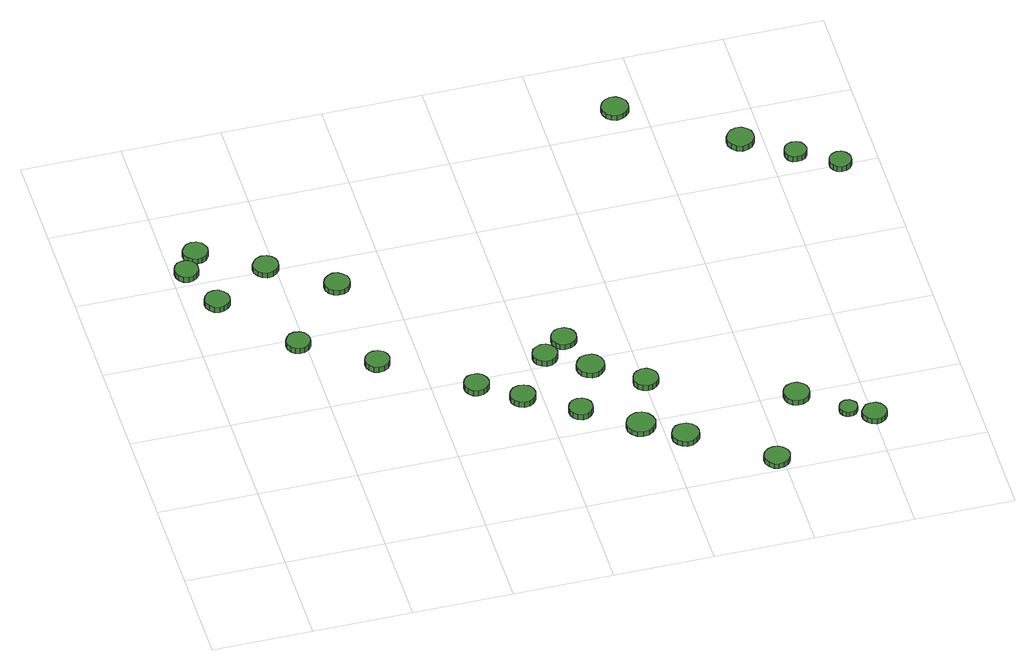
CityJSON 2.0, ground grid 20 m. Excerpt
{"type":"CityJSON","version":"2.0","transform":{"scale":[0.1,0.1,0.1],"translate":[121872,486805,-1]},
"CityObjects":{
"tree1":{"type":"SolitaryVegetationObject","attributes":{"function":"something"},"geometry":[{"type":"MultiSurface","lod":"1","boundaries":[[[0,1,2,3,4,5,6,7,8,9,10,11,12,13,14]],[[15,16,17,18,19,20,21,22,23,24,25,26,27,28,29]],[[0,29,28,1]],[[1,28,27,2]],[[2,27,26,3]],[[3,26,25,4]],[[4,25,24,5]],[[5,24,23,6]],[[6,23,22,7]],[[7,22,21,8]],[[8,21,20,9]],[[9,20,19,10]],[[10,19,18,11]],[[11,18,17,12]],[[12,17,16,13]],[[13,16,15,14]],[[14,15,29,0]]]}]},
"tree2":{"type":"SolitaryVegetationObject","attributes":{"function":"something"},"geometry":[{"type":"MultiSurface","lod":"1","boundaries":[[[30,31,32,33,34,35,36,37,38,39,40,41,42,43,44]],[[45,46,47,48,49,50,51,52,53,54,55,56,57,58,59]],[[30,59,58,31]],[[31,58,57,32]],[[32,57,56,33]],[[33,56,55,34]],[[34,55,54,35]],[[35,54,53,36]],[[36,53,52,37]],[[37,52,51,38]],[[38,51,50,39]],[[39,50,49,40]],[[40,49,48,41]],[[41,48,47,42]],[[42,47,46,43]],[[43,46,45,44]],[[44,45,59,30]]]}]},
"tree3":{"type":"SolitaryVegetationObject","attributes":{"function":"something"},"geometry":[{"type":"MultiSurface","lod":"1","boundaries":[[[60,61,62,63,64,65,66,67,68,69,70,71,72,73,74]],[[75,76,77,78,79,80,81,82,83,84,85,86,87,88,89]],[[60,89,88,61]],[[61,88,87,62]],[[62,87,86,63]],[[63,86,85,64]],[[64,85,84,65]],[[65,84,83,66]],[[66,83,82,67]],[[67,82,81,68]],[[68,81,80,69]],[[69,80,79,70]],[[70,79,78,71]],[[71,78,77,72]],[[72,77,76,73]],[[73,76,75,74]],[[74,75,89,60]]]}]},
"tree4":{"type":"SolitaryVegetationObject","attributes":{"function":"something"},"geometry":[{"type":"MultiSurface","lod":"1","boundaries":[[[90,91,92,93,94,95,96,97,98,99,100,101,102,103,104]],[[105,106,107,108,109,110,111,112,113,114,115,116,117,118,119]],[[90,119,118,91]],[[91,118,117,92]],[[92,117,116,93]],[[93,116,115,94]],[[94,115,114,95]],[[95,114,113,96]],[[96,113,112,97]],[[97,112,111,98]],[[98,111,110,99]],[[99,110,109,100]],[[100,109,108,101]],[[101,108,107,102]],[[102,107,106,103]],[[103,106,105,104]],[[104,105,119,90]]]}]},
"tree5":{"type":"SolitaryVegetationObject","attributes":{"function":"something"},"geometry":[{"type":"MultiSurface","lod":"1","boundaries":[[[120,121,122,123,124,125,126,127,128,129,130,131,132,133,134]],[[135,136,137,138,139,140,141,142,143,144,145,146,147,148,149]],[[120,149,148,121]],[[121,148,147,122]],[[122,147,146,123]],[[123,146,145,124]],[[124,145,144,125]],[[125,144,143,126]],[[126,143,142,127]],[[127,142,141,128]],[[128,141,140,129]],[[129,140,139,130]],[[130,139,138,131]],[[131,138,137,132]],[[132,137,136,133]],[[133,136,135,134]],[[134,135,149,120]]]}]},
"tree6":{"type":"SolitaryVegetationObject","attributes":{"function":"something"},"geometry":[{"type":"MultiSurface","lod":"1","boundaries":[[[150,151,152,153,154,155,156,157,158,159,160,161,162,163,164]],[[165,166,167,168,169,170,171,172,173,174,175,176,177,178,179]],[[150,179,178,151]],[[151,178,177,152]],[[152,177,176,153]],[[153,176,175,154]],[[154,175,174,155]],[[155,174,173,156]],[[156,173,172,157]],[[157,172,171,158]],[[158,171,170,159]],[[159,170,169,160]],[[160,169,168,161]],[[161,168,167,162]],[[162,167,166,163]],[[163,166,165,164]],[[164,165,179,150]]]}]},
"tree7":{"type":"SolitaryVegetationObject","attributes":{"function":"something"},"geometry":[{"type":"MultiSurface","lod":"1","boundaries":[[[180,181,182,183,184,185,186,187,188,189,190,191,192,193,194]],[[195,196,197,198,199,200,201,202,203,204,205,206,207,208,209]],[[180,209,208,181]],[[181,208,207,182]],[[182,207,206,183]],[[183,206,205,184]],[[184,205,204,185]],[[185,204,203,186]],[[186,203,202,187]],[[187,202,201,188]],[[188,201,200,189]],[[189,200,199,190]],[[190,199,198,191]],[[191,198,197,192]],[[192,197,196,193]],[[193,196,195,194]],[[194,195,209,180]]]}]},
"tree8":{"type":"SolitaryVegetationObject","attributes":{"function":"something"},"geometry":[{"type":"MultiSurface","lod":"1","boundaries":[[[210,211,212,213,214,215,216,217,218,219,220,221,222,223,224]],[[225,226,227,228,229,230,231,232,233,234,235,236,237,238,239]],[[210,239,238,211]],[[211,238,237,212]],[[212,237,236,213]],[[213,236,235,214]],[[214,235,234,215]],[[215,234,233,216]],[[216,233,232,217]],[[217,232,231,218]],[[218,231,230,219]],[[219,230,229,220]],[[220,229,228,221]],[[221,228,227,222]],[[222,227,226,223]],[[223,226,225,224]],[[224,225,239,210]]]}]},
"tree9":{"type":"SolitaryVegetationObject","attributes":{"function":"something"},"geometry":[{"type":"MultiSurface","lod":"1","boundaries":[[[240,241,242,243,244,245,246,247,248,249,250,251,252,253,254]],[[255,256,257,258,259,260,261,262,263,264,265,266,267,268,269]],[[240,269,268,241]],[[241,268,267,242]],[[242,267,266,243]],[[243,266,265,244]],[[244,265,264,245]],[[245,264,263,246]],[[246,263,262,247]],[[247,262,261,248]],[[248,261,260,249]],[[249,260,259,250]],[[250,259,258,251]],[[251,258,257,252]],[[252,257,256,253]],[[253,256,255,254]],[[254,255,269,240]]]}]},
"tree10":{"type":"SolitaryVegetationObject","attributes":{"function":"something"},"geometry":[{"type":"MultiSurface","lod":"1","boundaries":[[[270,271,272,273,274,275,276,277,278,279,280,281,282,283,284]],[[285,286,287,288,289,290,291,292,293,294,295,296,297,298,299]],[[270,299,298,271]],[[271,298,297,272]],[[272,297,296,273]],[[273,296,295,274]],[[274,295,294,275]],[[275,294,293,276]],[[276,293,292,277]],[[277,292,291,278]],[[278,291,290,279]],[[279,290,289,280]],[[280,289,288,281]],[[281,288,287,282]],[[282,287,286,283]],[[283,286,285,284]],[[284,285,299,270]]]}]},
"tree11":{"type":"SolitaryVegetationObject","attributes":{"function":"something"},"geometry":[{"type":"MultiSurface","lod":"1","boundaries":[[[300,301,302,303,304,305,306,307,308,309,310,311,312,313,314]],[[315,316,317,318,319,320,321,322,323,324,325,326,327,328,329]],[[300,329,328,301]],[[301,328,327,302]],[[302,327,326,303]],[[303,326,325,304]],[[304,325,324,305]],[[305,324,323,306]],[[306,323,322,307]],[[307,322,321,308]],[[308,321,320,309]],[[309,320,319,310]],[[310,319,318,311]],[[311,318,317,312]],[[312,317,316,313]],[[313,316,315,314]],[[314,315,329,300]]]}]},
"tree12":{"type":"SolitaryVegetationObject","attributes":{"function":"something"},"geometry":[{"type":"MultiSurface","lod":"1","boundaries":[[[330,331,332,333,334,335,336,337,338,339,340,341,342,343,344]],[[345,346,347,348,349,350,351,352,353,354,355,356,357,358,359]],[[330,359,358,331]],[[331,358,357,332]],[[332,357,356,333]],[[333,356,355,334]],[[334,355,354,335]],[[335,354,353,336]],[[336,353,352,337]],[[337,352,351,338]],[[338,351,350,339]],[[339,350,349,340]],[[340,349,348,341]],[[341,348,347,342]],[[342,347,346,343]],[[343,346,345,344]],[[344,345,359,330]]]}]},
"tree13":{"type":"SolitaryVegetationObject","attributes":{"function":"something"},"geometry":[{"type":"MultiSurface","lod":"1","boundaries":[[[360,361,362,363,364,365,366,367,368,369,370,371,372,373,374]],[[375,376,377,378,379,380,381,382,383,384,385,386,387,388,389]],[[360,389,388,361]],[[361,388,387,362]],[[362,387,386,363]],[[363,386,385,364]],[[364,385,384,365]],[[365,384,383,366]],[[366,383,382,367]],[[367,382,381,368]],[[368,381,380,369]],[[369,380,379,370]],[[370,379,378,371]],[[371,378,377,372]],[[372,377,376,373]],[[373,376,375,374]],[[374,375,389,360]]]}]},
"tree14":{"type":"SolitaryVegetationObject","attributes":{"function":"something"},"geometry":[{"type":"MultiSurface","lod":"1","boundaries":[[[390,391,392,393,394,395,396,397,398,399,400,401,402,403,404]],[[405,406,407,408,409,410,411,412,413,414,415,416,417,418,419]],[[390,419,418,391]],[[391,418,417,392]],[[392,417,416,393]],[[393,416,415,394]],[[394,415,414,395]],[[395,414,413,396]],[[396,413,412,397]],[[397,412,411,398]],[[398,411,410,399]],[[399,410,409,400]],[[400,409,408,401]],[[401,408,407,402]],[[402,407,406,403]],[[403,406,405,404]],[[404,405,419,390]]]}]},
"tree15":{"type":"SolitaryVegetationObject","attributes":{"function":"something"},"geometry":[{"type":"MultiSurface","lod":"1","boundaries":[[[420,421,422,423,424,425,426,427,428,429,430,431,432,433,434]],[[435,436,437,438,439,440,441,442,443,444,445,446,447,448,449]],[[420,449,448,421]],[[421,448,447,422]],[[422,447,446,423]],[[423,446,445,424]],[[424,445,444,425]],[[425,444,443,426]],[[426,443,442,427]],[[427,442,441,428]],[[428,441,440,429]],[[429,440,439,430]],[[430,439,438,431]],[[431,438,437,432]],[[432,437,436,433]],[[433,436,435,434]],[[434,435,449,420]]]}]},
"tree16":{"type":"SolitaryVegetationObject","attributes":{"function":"something"},"geometry":[{"type":"MultiSurface","lod":"1","boundaries":[[[450,451,452,453,454,455,456,457,458,459,460,461,462,463,464]],[[465,466,467,468,469,470,471,472,473,474,475,476,477,478,479]],[[450,479,478,451]],[[451,478,477,452]],[[452,477,476,453]],[[453,476,475,454]],[[454,475,474,455]],[[455,474,473,456]],[[456,473,472,457]],[[457,472,471,458]],[[458,471,470,459]],[[459,470,469,460]],[[460,469,468,461]],[[461,468,467,462]],[[462,467,466,463]],[[463,466,465,464]],[[464,465,479,450]]]}]},
"tree17":{"type":"SolitaryVegetationObject","attributes":{"function":"something"},"geometry":[{"type":"MultiSurface","lod":"1","boundaries":[[[480,481,482,483,484,485,486,487,488,489,490,491,492,493,494]],[[495,496,497,498,499,500,501,502,503,504,505,506,507,508,509]],[[480,509,508,481]],[[481,508,507,482]],[[482,507,506,483]],[[483,506,505,484]],[[484,505,504,485]],[[485,504,503,486]],[[486,503,502,487]],[[487,502,501,488]],[[488,501,500,489]],[[489,500,499,490]],[[490,499,498,491]],[[491,498,497,492]],[[492,497,496,493]],[[493,496,495,494]],[[494,495,509,480]]]}]},
"tree18":{"type":"SolitaryVegetationObject","attributes":{"function":"something"},"geometry":[{"type":"MultiSurface","lod":"1","boundaries":[[[510,511,512,513,514,515,516,517,518,519,520,521,522,523,524]],[[525,526,527,528,529,530,531,532,533,534,535,536,537,538,539]],[[510,539,538,511]],[[511,538,537,512]],[[512,537,536,513]],[[513,536,535,514]],[[514,535,534,515]],[[515,534,533,516]],[[516,533,532,517]],[[517,532,531,518]],[[518,531,530,519]],[[519,530,529,520]],[[520,529,528,521]],[[521,528,527,522]],[[522,527,526,523]],[[523,526,525,524]],[[524,525,539,510]]]}]},
"tree19":{"type":"SolitaryVegetationObject","attributes":{"function":"something"},"geometry":[{"type":"MultiSurface","lod":"1","boundaries":[[[540,541,542,543,544,545,546,547,548,549,550,551,552,553,554]],[[555,556,557,558,559,560,561,562,563,564,565,566,567,568,569]],[[540,569,568,541]],[[541,568,567,542]],[[542,567,566,543]],[[543,566,565,544]],[[544,565,564,545]],[[545,564,563,546]],[[546,563,562,547]],[[547,562,561,548]],[[548,561,560,549]],[[549,560,559,550]],[[550,559,558,551]],[[551,558,557,552]],[[552,557,556,553]],[[553,556,555,554]],[[554,555,569,540]]]}]},
"tree20":{"type":"SolitaryVegetationObject","attributes":{"function":"something"},"geometry":[{"type":"MultiSurface","lod":"1","boundaries":[[[570,571,572,573,574,575,576,577,578,579,580,581,582,583,584]],[[585,586,587,588,589,590,591,592,593,594,595,596,597,598,599]],[[570,599,598,571]],[[571,598,597,572]],[[572,597,596,573]],[[573,596,595,574]],[[574,595,594,575]],[[575,594,593,576]],[[576,593,592,577]],[[577,592,591,578]],[[578,591,590,579]],[[579,590,589,580]],[[580,589,588,581]],[[581,588,587,582]],[[582,587,586,583]],[[583,586,585,584]],[[584,585,599,570]]]}]},
"tree21":{"type":"SolitaryVegetationObject","attributes":{"function":"something"},"geometry":[{"type":"MultiSurface","lod":"1","boundaries":[[[600,601,602,603,604,605,606,607,608,609,610,611,612,613,614]],[[615,616,617,618,619,620,621,622,623,624,625,626,627,628,629]],[[600,629,628,601]],[[601,628,627,602]],[[602,627,626,603]],[[603,626,625,604]],[[604,625,624,605]],[[605,624,623,606]],[[606,623,622,607]],[[607,622,621,608]],[[608,621,620,609]],[[609,620,619,610]],[[610,619,618,611]],[[611,618,617,612]],[[612,617,616,613]],[[613,616,615,614]],[[614,615,629,600]]]}]},
"tree22":{"type":"SolitaryVegetationObject","attributes":{"function":"something"},"geometry":[{"type":"MultiSurface","lod":"1","boundaries":[[[630,631,632,633,634,635,636,637,638,639,640,641,642,643,644]],[[645,646,647,648,649,650,651,652,653,654,655,656,657,658,659]],[[630,659,658,631]],[[631,658,657,632]],[[632,657,656,633]],[[633,656,655,634]],[[634,655,654,635]],[[635,654,653,636]],[[636,653,652,637]],[[637,652,651,638]],[[638,651,650,639]],[[639,650,649,640]],[[640,649,648,641]],[[641,648,647,642]],[[642,647,646,643]],[[643,646,645,644]],[[644,645,659,630]]]}]},
"tree23":{"type":"SolitaryVegetationObject","attributes":{"function":"something"},"geometry":[{"type":"MultiSurface","lod":"1","boundaries":[[[660,661,662,663,664,665,666,667,668,669,670,671,672,673,674]],[[675,676,677,678,679,680,681,682,683,684,685,686,687,688,689]],[[660,689,688,661]],[[661,688,687,662]],[[662,687,686,663]],[[663,686,685,664]],[[664,685,684,665]],[[665,684,683,666]],[[666,683,682,667]],[[667,682,681,668]],[[668,681,680,669]],[[669,680,679,670]],[[670,679,678,671]],[[671,678,677,672]],[[672,677,676,673]],[[673,676,675,674]],[[674,675,689,660]]]}]},
"tree24":{"type":"SolitaryVegetationObject","attributes":{"function":"something"},"geometry":[{"type":"MultiSurface","lod":"1","boundaries":[[[690,691,692,693,694,695,696,697,698,699,700,701,702,703,704]],[[705,706,707,708,709,710,711,712,713,714,715,716,717,718,719]],[[690,719,718,691]],[[691,718,717,692]],[[692,717,716,693]],[[693,716,715,694]],[[694,715,714,695]],[[695,714,713,696]],[[696,713,712,697]],[[697,712,711,698]],[[698,711,710,699]],[[699,710,709,700]],[[700,709,708,701]],[[701,708,707,702]],[[702,707,706,703]],[[703,706,705,704]],[[704,705,719,690]]]}]}
},
"vertices":[
[54,833,20],[52,843,20],[46,851,20],[37,856,20],[28,857,20],[18,854,20],[11,847,20],[7,838,20],[7,828,20],[11,819,20],[18,812,20],[28,809,20],[37,810,20],[46,815,20],[52,823,20],[52,823,7],[46,815,7],[37,810,7],[28,809,7],[18,812,7],[11,819,7],[7,828,7],[7,838,7],[11,847,7],[18,854,7],[28,857,7],[37,856,7],[46,851,7],[52,843,7],[54,833,7],
[90,736,20],[88,746,20],[82,754,20],[73,760,20],[63,761,20],[53,758,20],[45,751,20],[41,741,20],[41,731,20],[45,722,20],[53,715,20],[63,711,20],[73,713,20],[82,718,20],[88,726,20],[88,726,7],[82,718,7],[73,713,7],[63,711,7],[53,715,7],[45,722,7],[41,731,7],[41,741,7],[45,751,7],[53,758,7],[63,761,7],[73,760,7],[82,754,7],[88,746,7],[90,736,7],
[85,879,20],[83,888,20],[77,897,20],[68,902,20],[58,903,20],[48,900,20],[41,893,20],[36,884,20],[36,873,20],[41,864,20],[48,857,20],[58,854,20],[68,855,20],[77,860,20],[83,869,20],[83,869,7],[77,860,7],[68,855,7],[58,854,7],[48,857,7],[41,864,7],[36,873,7],[36,884,7],[41,893,7],[48,900,7],[58,903,7],[68,902,7],[77,897,7],[83,888,7],[85,879,7],
[209,584,19],[207,594,19],[201,602,19],[192,607,19],[183,608,19],[173,605,19],[166,598,19],[162,589,19],[162,579,19],[166,570,19],[173,563,19],[183,560,19],[192,561,19],[201,566,19],[207,574,19],[207,574,6],[201,566,6],[192,561,6],[183,560,6],[173,563,6],[166,570,6],[162,579,6],[162,589,6],[166,598,6],[173,605,6],[183,608,6],[192,607,6],[201,602,6],[207,594,6],[209,584,6],
[206,807,19],[204,817,19],[198,825,19],[189,830,19],[178,832,19],[168,828,19],[161,821,19],[156,812,19],[156,801,19],[161,792,19],[168,785,19],[178,781,19],[189,783,19],[198,788,19],[204,796,19],[204,796,7],[198,788,7],[189,783,7],[178,781,7],[168,785,7],[161,792,7],[156,801,7],[156,812,7],[161,821,7],[168,828,7],[178,832,7],[189,830,7],[198,825,7],[204,817,7],[206,807,7],
[342,492,20],[340,502,20],[334,510,20],[325,515,20],[315,516,20],[306,513,20],[298,506,20],[294,497,20],[294,487,20],[298,478,20],[306,471,20],[315,468,20],[325,469,20],[334,474,20],[340,482,20],[340,482,7],[334,474,7],[325,469,7],[315,468,7],[306,471,7],[298,478,7],[294,487,7],[294,497,7],[298,506,7],[306,513,7],[315,516,7],[325,515,7],[334,510,7],[340,502,7],[342,492,7],
[326,723,19],[324,734,19],[317,742,19],[308,748,19],[298,749,19],[288,745,19],[280,738,19],[275,729,19],[275,718,19],[280,708,19],[288,701,19],[298,698,19],[308,699,19],[317,704,19],[324,713,19],[324,713,7],[317,704,7],[308,699,7],[298,698,7],[288,701,7],[280,708,7],[275,718,7],[275,729,7],[280,738,7],[288,745,7],[298,749,7],[308,748,7],[317,742,7],[324,734,7],[326,723,7],
[509,378,20],[507,388,20],[501,397,20],[492,402,20],[481,403,20],[472,400,20],[464,393,20],[460,383,20],[460,373,20],[464,364,20],[472,357,20],[481,354,20],[492,355,20],[501,360,20],[507,368,20],[507,368,7],[501,360,7],[492,355,7],[481,354,7],[472,357,7],[464,364,7],[460,373,7],[460,383,7],[464,393,7],[472,400,7],[481,403,7],[492,402,7],[501,397,7],[507,388,7],[509,378,7],
[587,324,20],[585,335,20],[579,343,20],[570,348,20],[559,349,20],[549,346,20],[542,339,20],[537,330,20],[537,319,20],[542,310,20],[549,303,20],[559,299,20],[570,300,20],[579,306,20],[585,314,20],[585,314,7],[579,306,7],[570,300,7],[559,299,7],[549,303,7],[542,310,7],[537,319,7],[537,330,7],[542,339,7],[549,346,7],[559,349,7],[570,348,7],[579,343,7],[585,335,7],[587,324,7],
[684,260,20],[682,270,20],[676,278,20],[668,283,20],[658,284,20],[648,281,20],[641,274,20],[637,265,20],[637,255,20],[641,246,20],[648,240,20],[658,236,20],[668,237,20],[676,242,20],[682,251,20],[682,251,7],[676,242,7],[668,237,7],[658,236,7],[648,240,7],[641,246,7],[637,255,7],[637,265,7],[641,274,7],[648,281,7],[658,284,7],[668,283,7],[676,278,7],[682,270,7],[684,260,7],
[658,424,20],[656,434,20],[650,442,20],[641,448,20],[631,449,20],[621,445,20],[613,439,20],[609,429,20],[609,419,20],[613,410,20],[621,403,20],[631,399,20],[641,401,20],[650,406,20],[656,414,20],[656,414,7],[650,406,7],[641,401,7],[631,399,7],[621,403,7],[613,410,7],[609,419,7],[609,429,7],[613,439,7],[621,445,7],[631,449,7],[641,448,7],[650,442,7],[656,434,7],[658,424,7],
[789,188,19],[786,200,19],[779,210,19],[769,216,19],[757,217,19],[746,213,19],[737,205,19],[732,194,19],[732,182,19],[737,172,19],[746,164,19],[757,160,19],[769,161,19],[779,167,19],[786,177,19],[786,177,7],[779,167,7],[769,161,7],[757,160,7],[746,164,7],[737,172,7],[732,182,7],[732,194,7],[737,205,7],[746,213,7],[757,217,7],[769,216,7],[779,210,7],[786,200,7],[789,188,7],
[705,460,19],[703,471,19],[697,479,19],[688,484,19],[677,485,19],[668,482,19],[660,475,19],[656,466,19],[656,455,19],[660,446,19],[668,439,19],[677,436,19],[688,437,19],[697,442,19],[703,450,19],[703,450,7],[697,442,7],[688,437,7],[677,436,7],[668,439,7],[660,446,7],[656,455,7],[656,466,7],[660,475,7],[668,482,7],[677,485,7],[688,484,7],[697,479,7],[703,471,7],[705,460,7],
[737,372,19],[735,383,19],[728,393,19],[719,398,19],[707,399,19],[696,396,19],[688,388,19],[683,378,19],[683,367,19],[688,356,19],[696,349,19],[707,345,19],[719,346,19],[728,352,19],[735,361,19],[735,361,7],[728,352,7],[719,346,7],[707,345,7],[696,349,7],[688,356,7],[683,367,7],[683,378,7],[688,388,7],[696,396,7],[707,399,7],[719,398,7],[728,393,7],[735,383,7],[737,372,7],
[862,138,19],[860,149,19],[853,158,19],[843,163,19],[832,164,19],[822,161,19],[814,154,19],[809,143,19],[809,132,19],[814,122,19],[822,115,19],[832,111,19],[843,112,19],[853,118,19],[860,127,19],[860,127,7],[853,118,7],[843,112,7],[832,111,7],[822,115,7],[814,122,7],[809,132,7],[809,143,7],[814,154,7],[822,161,7],[832,164,7],[843,163,7],[853,158,7],[860,149,7],[862,138,7],
[827,307,20],[825,317,20],[819,325,20],[810,331,20],[800,332,20],[790,328,20],[782,322,20],[778,312,20],[778,302,20],[782,293,20],[790,286,20],[800,283,20],[810,284,20],[819,289,20],[825,297,20],[825,297,7],[819,289,7],[810,284,7],[800,283,7],[790,286,7],[782,293,7],[778,302,7],[778,312,7],[782,322,7],[790,328,7],[800,332,7],[810,331,7],[819,325,7],[825,317,7],[827,307,7],
[1014,30,19],[1012,40,19],[1005,49,19],[996,54,19],[986,55,19],[976,52,19],[968,45,19],[963,35,19],[963,25,19],[968,15,19],[976,8,19],[986,5,19],[996,6,19],[1005,11,19],[1012,20,19],[1012,20,7],[1005,11,7],[996,6,7],[986,5,7],[976,8,7],[968,15,7],[963,25,7],[963,35,7],[968,45,7],[976,52,7],[986,55,7],[996,54,7],[1005,49,7],[1012,40,7],[1014,30,7],
[1097,193,19],[1095,204,19],[1089,212,19],[1079,218,19],[1069,219,19],[1058,215,19],[1050,208,19],[1046,198,19],[1046,188,19],[1050,178,19],[1058,171,19],[1069,167,19],[1079,168,19],[1089,174,19],[1095,183,19],[1095,183,7],[1089,174,7],[1079,168,7],[1069,167,7],[1058,171,7],[1050,178,7],[1046,188,7],[1046,198,7],[1050,208,7],[1058,215,7],[1069,219,7],[1079,218,7],[1089,212,7],[1095,204,7],[1097,193,7],
[1175,128,18],[1174,135,18],[1169,141,18],[1163,145,18],[1155,146,18],[1148,144,18],[1143,139,18],[1140,132,18],[1140,124,18],[1143,117,18],[1148,112,18],[1155,110,18],[1163,111,18],[1169,114,18],[1174,121,18],[1174,121,7],[1169,114,7],[1163,111,7],[1155,110,7],[1148,112,7],[1143,117,7],[1140,124,7],[1140,132,7],[1143,139,7],[1148,144,7],[1155,146,7],[1163,145,7],[1169,141,7],[1174,135,7],[1175,128,7],
[1226,101,19],[1224,111,19],[1218,119,19],[1210,124,19],[1200,125,19],[1190,122,19],[1183,115,19],[1178,106,19],[1178,96,19],[1183,87,19],[1190,80,19],[1200,77,19],[1210,78,19],[1218,83,19],[1224,91,19],[1224,91,7],[1218,83,7],[1210,78,7],[1200,77,7],[1190,80,7],[1183,87,7],[1178,96,7],[1178,106,7],[1183,115,7],[1190,122,7],[1200,125,7],[1210,124,7],[1218,119,7],[1224,111,7],[1226,101,7],
[968,1045,33],[966,1056,33],[959,1065,33],[950,1071,33],[939,1072,33],[928,1068,33],[920,1061,33],[915,1051,33],[915,1040,33],[920,1029,33],[928,1022,33],[939,1018,33],[950,1020,33],[959,1025,33],[966,1034,33],[966,1034,21],[959,1025,21],[950,1020,21],[939,1018,21],[928,1022,21],[920,1029,21],[915,1040,21],[915,1051,21],[920,1061,21],[928,1068,21],[939,1072,21],[950,1071,21],[959,1065,21],[966,1056,21],[968,1045,21],
[1179,900,32],[1177,911,32],[1170,920,32],[1161,926,32],[1149,927,32],[1139,923,32],[1131,916,32],[1126,906,32],[1126,895,32],[1131,884,32],[1139,877,32],[1149,873,32],[1161,875,32],[1170,880,32],[1177,889,32],[1177,889,19],[1170,880,19],[1161,875,19],[1149,873,19],[1139,877,19],[1131,884,19],[1126,895,19],[1126,906,19],[1131,916,19],[1139,923,19],[1149,927,19],[1161,926,19],[1170,920,19],[1177,911,19],[1179,900,19],
[1267,838,32],[1265,847,32],[1260,855,32],[1252,859,32],[1243,860,32],[1234,857,32],[1227,851,32],[1224,843,32],[1224,834,32],[1227,825,32],[1234,819,32],[1243,817,32],[1252,818,32],[1260,822,32],[1265,829,32],[1265,829,19],[1260,822,19],[1252,818,19],[1243,817,19],[1234,819,19],[1227,825,19],[1224,834,19],[1224,843,19],[1227,851,19],[1234,857,19],[1243,860,19],[1252,859,19],[1260,855,19],[1265,847,19],[1267,838,19],
[1343,789,32],[1341,798,32],[1336,805,32],[1328,810,32],[1319,811,32],[1310,808,32],[1303,802,32],[1300,793,32],[1300,784,32],[1303,776,32],[1310,770,32],[1319,767,32],[1328,768,32],[1336,773,32],[1341,780,32],[1341,780,19],[1336,773,19],[1328,768,19],[1319,767,19],[1310,770,19],[1303,776,19],[1300,784,19],[1300,793,19],[1303,802,19],[1310,808,19],[1319,811,19],[1328,810,19],[1336,805,19],[1341,798,19],[1343,789,19]
]}
